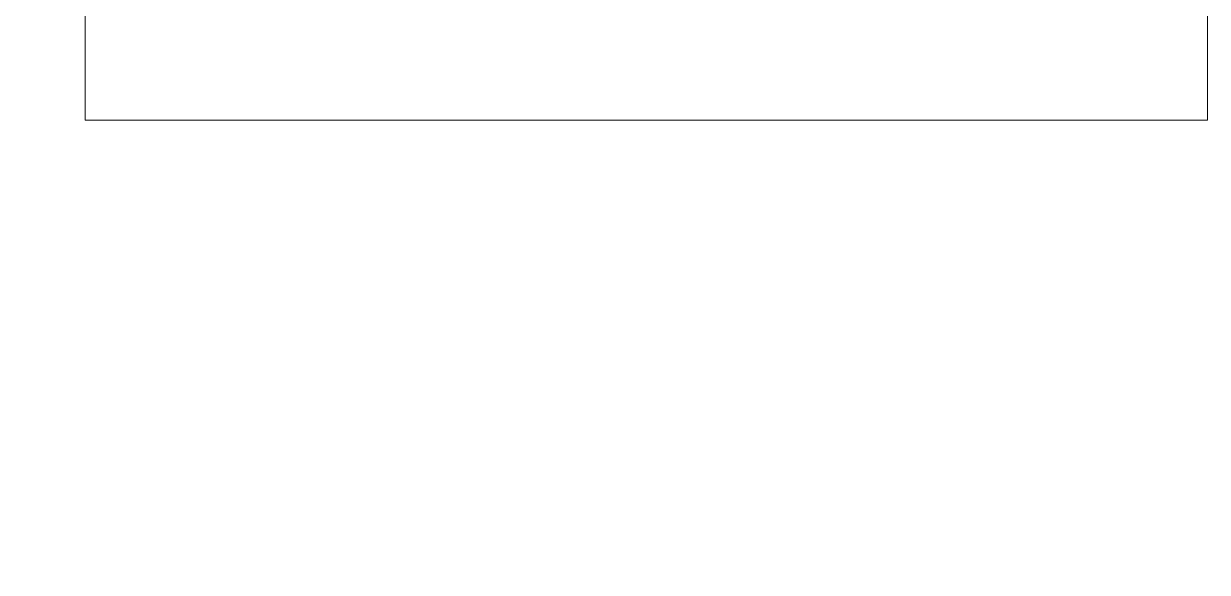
# Model space of a CAD drawing. Header units: metres. Extents: x -44 to 358, y -286 to 66.
# Drawn here: x -6.7218 to -6.5108, y -273.0196 to -272.9218 of the extents above; entities that cross this region are included whole.
import ezdxf

# ---------------------------------------------------------------- set-up
doc = ezdxf.new("R2010")
doc.units = ezdxf.units.M
doc.header["$LTSCALE"] = 0.3
doc.linetypes.add('HIDDEN2', pattern=[4.7625, 3.175, -1.5875])
doc.layers.add('baños', color=141, linetype='Continuous', lineweight=0)
doc.layers.add('Columnas', color=7, linetype='Continuous', lineweight=18)
doc.layers.add('Techos 1', color=7, linetype='HIDDEN2', lineweight=9, true_color=0x42391a)

# ---------------------------------------------------------------- blocks, each defined once
blk = doc.blocks.new('A$C3bae67db')
at = {"layer": 'baños'}
blk.add_lwpolyline([(0.2, 0.2), (0, 0.2), (0, 0), (0.2, 0)], close=True, dxfattribs=at)
blk = doc.blocks.new('A$C6528a993')
at = {"layer": 'Techos 1'}
blk.add_line((14.3, 3.90004), (26.45, 3.90004), dxfattribs=at)
at = {"layer": 'baños', "xscale": -1, "rotation": 270}
blk.add_blockref('A$C3bae67db', (23.74775, 3.91101), dxfattribs=at)
at = {"layer": 'baños', "linetype": 'Continuous', "flags": 8}
for tag, p in [('MODELNUMBER', (17.48536, 20.48119, 0)), ('TRADENAME', (17.48536, 20.48115, 0)), ('PRODUCT', (17.48536, 20.48111, 0)), ('MATERIAL', (17.48536, 20.48106, 0)), ('MODELNUMBER', (18.6601, 20.48119, 0)), ('TRADENAME', (18.6601, 20.48115, 0)), ('PRODUCT', (18.6601, 20.48111, 0)), ('MATERIAL', (18.6601, 20.48106, 0))]:
    blk.add_attdef(tag, p, '', height=0.0000254, rotation=180.0001, dxfattribs=at)

msp = doc.modelspace()

# ---------------------------------------------------------------- block references
at = {"layer": 'Columnas', "ltscale": 0.2, "rotation": 270}
msp.add_blockref('A$C6528a993', (-10.6218239, -248.9911924), dxfattribs=at)

doc.saveas('drawing.dxf')
